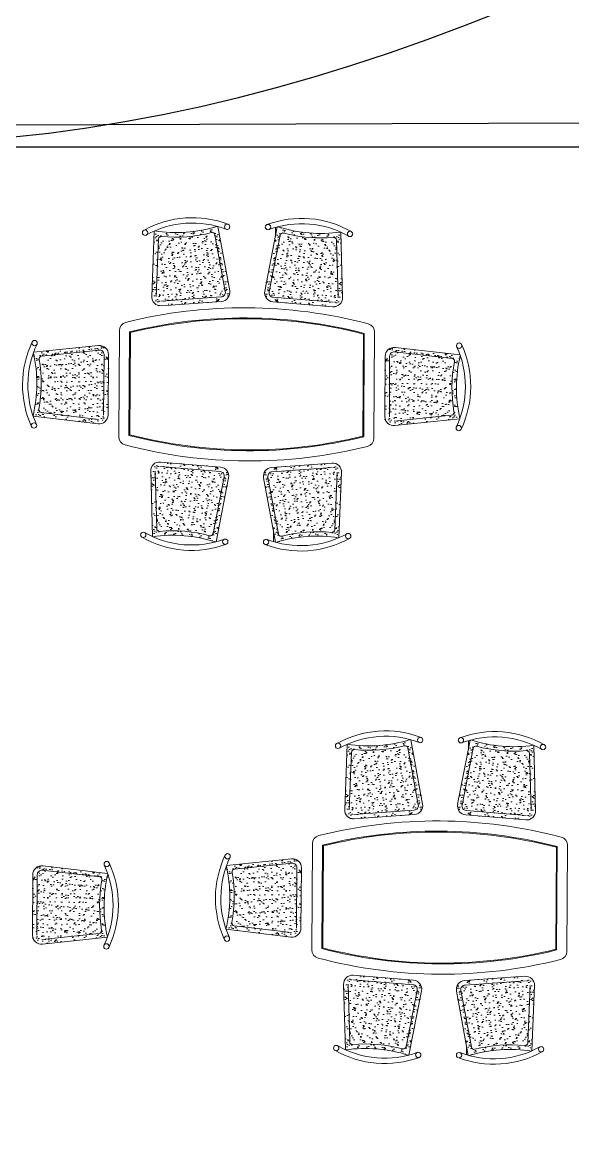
# Model space of a CAD drawing. Header units: millimetres. Extents: x 586 to 1010, y 369 to 668.
# Drawn here: x 816.75 to 821.52, y 455.25 to 464.93 of the extents above; entities that cross this region are included whole.
import ezdxf

# ---------------------------------------------------------------- set-up
doc = ezdxf.new("R2010")
doc.units = ezdxf.units.MM
doc.layers.add('finiture', color=7, linetype='Continuous', lineweight=20)

msp = doc.modelspace()

# ---------------------------------------------------------------- hatches: boundary and pattern name
at = {"layer": 'finiture'}
h = msp.add_hatch(dxfattribs=at)
h.set_pattern_fill('AR-SAND,_O', color=256, scale=0.001548, angle=89.65259)
h.set_pattern_definition([(311.558146, (406.747394, 1011.97478), (0.0754065833, 0.0078332724), [0, -0.0597736264, 0, -0.066852082, 0, -0.0639027256]), (281.558146, (406.74739, 1011.97478), (0.115627173, -0.061567602), [0, -0.0322462985, 0, -0.0538749133, 0, -0.020645496]), (241.558146, (406.74397, 1012.02303), (0.0088885044, -0.122140123), [0, -0.019662377, 0, -0.0707845576, 0, -0.0924131724]), (231.558146, (406.74397, 1012.02303), (0.042793749, -0.115476301), [0, -0.0098311886, 0, -0.04640321, 0, -0.053088418])])
edge = h.paths.add_edge_path()
edge.add_arc((818.4689, 462.592), 0.0774, 274.05709, 370.39729)
edge.add_line((818.545, 462.606), (818.4428, 463.1631))
edge.add_ellipse((818.2221, 462.3708), major_axis=(0.5851, 0.5781), ratio=1, start_angle=29.77928, end_angle=30.17143)
edge.add_arc((818.0788, 464.3291), 1.2185, 261.2539, 287.11611, ccw=False)
edge.add_ellipse((818.2221, 462.3708), major_axis=(0.5851, 0.5781), ratio=1, start_angle=68.8934, end_angle=69.02973)
edge.add_line((817.8917, 463.124), (817.8691, 462.558))
edge.add_arc((817.9465, 462.5549), 0.0774, 177.7169, 274.05709)
edge.add_line((817.952, 462.4777), (818.4744, 462.5148))
h = msp.add_hatch(dxfattribs=at)
h.set_pattern_fill('AR-SAND,_O', color=256, scale=0.001548, angle=94.05815)
h.set_pattern_definition([(227.747029, (1237.27794, 1006.938805), (-0.075306047, 0.008747128), [0, -0.0597736264, 0, -0.066852082, 0, -0.0639027256]), (257.747029, (1237.27794, 1006.9388), (-0.116365282, -0.060160901), [0, -0.0322462985, 0, -0.0538749133, 0, -0.020645496]), (297.747029, (1237.28195, 1006.98701), (-0.0103690053, -0.122023354), [0, -0.019662377, 0, -0.0707845576, 0, -0.0924131724]), (307.747029, (1237.28195, 1006.98701), (-0.044190947, -0.114948864), [0, -0.0098311886, 0, -0.04640321, 0, -0.053088418])])
h.paths.add_polyline_path([(818.9181, 462.5121, -0.447008), (818.8486, 462.6041), (818.9575, 463.16, -0.001711), (818.963, 463.1614, 0.113327), (819.5063, 463.115, -0.000595), (819.5081, 463.1142), (819.5238, 462.548, -0.447008), (819.44, 462.4687)])
h = msp.add_hatch(dxfattribs=at)
h.set_pattern_fill('AR-SAND,_O', color=256, scale=0.001548, angle=359.54659)
h.set_pattern_definition([(37.046588, (237.350203, 94.82335), (-0.0018775036, 0.075789102), [0, -0.0597736264, 0, -0.066852082, 0, -0.0639027256]), (7.046588, (237.3502, 94.82335), (0.070472091, 0.11042598), [0, -0.0322462985, 0, -0.0538749133, 0, -0.020645496]), (327.046588, (237.301835, 94.823736), (0.122460842, -0.000746604), [0, -0.019662377, 0, -0.0707845576, 0, -0.0924131724]), (317.046588, (237.30184, 94.82374), (0.118484662, 0.033577763), [0, -0.0098311886, 0, -0.04640321, 0, -0.053088418])])
h.paths.add_polyline_path([(817.4942, 462.054, 0.447008), (817.4089, 462.1316), (816.8454, 462.0735, 0.001711), (816.8435, 462.0682, -0.113327), (816.8404, 461.5229, 0.000595), (816.8411, 461.521), (817.4035, 461.454, 0.447008), (817.4901, 461.5303)])
h = msp.add_hatch(dxfattribs=at)
h.set_pattern_fill('AR-SAND,_O', color=256, scale=0.001548, angle=359.54659)
h.set_pattern_definition([(142.258587, (1395.54067, 87.80059), (0.002796436, 0.075760761), [0, -0.0597736264, 0, -0.066852082, 0, -0.0639027256]), (172.258587, (1395.54067, 87.80059), (-0.069127809, 0.111272453), [0, -0.0322462985, 0, -0.0538749133, 0, -0.020645496]), (212.258587, (1395.58904, 87.800387), (-0.122460891, 0.000738495), [0, -0.019662377, 0, -0.0707845576, 0, -0.0924131724]), (222.258587, (1395.58904, 87.80039), (-0.118068762, 0.03501212), [0, -0.0098311886, 0, -0.04640321, 0, -0.053088418])])
h.paths.add_polyline_path([(819.8926, 462.0394, -0.447008), (819.9789, 462.116), (820.5416, 462.0511, -0.001711), (820.5434, 462.0458, 0.113327), (820.5399, 461.5004, -0.000595), (820.5393, 461.4986), (819.976, 461.4384, -0.447008), (819.8904, 461.5157)])
h = msp.add_hatch(dxfattribs=at)
h.set_pattern_fill('AR-SAND,_O', color=256, scale=0.001548, angle=89.65259)
h.set_pattern_definition([(47.747029, (400.10584, -83.34684), (0.075306047, -0.008747128), [0, -0.0597736264, 0, -0.066852082, 0, -0.0639027256]), (77.747029, (400.10584, -83.34684), (0.116365282, 0.060160901), [0, -0.0322462985, 0, -0.0538749133, 0, -0.020645496]), (117.747029, (400.10183, -83.395045), (0.0103690053, 0.122023354), [0, -0.019662377, 0, -0.0707845576, 0, -0.0924131724]), (127.747029, (400.10183, -83.39505), (0.044190947, 0.114948864), [0, -0.0098311886, 0, -0.04640321, 0, -0.053088418])])
edge = h.paths.add_edge_path()
edge.add_arc((818.4593, 461.0027), 0.0774, -11.09211, 85.24808, ccw=False)
edge.add_line((818.5352, 460.9878), (818.4263, 460.432))
edge.add_ellipse((818.2151, 461.2269), major_axis=(0.5781, -0.5851), ratio=1, start_angle=329.82857, end_angle=330.22072, ccw=False)
edge.add_arc((818.0481, 459.2705), 1.2185, 72.18907, 98.05127)
edge.add_ellipse((818.2151, 461.2269), major_axis=(0.5781, -0.5851), ratio=1, start_angle=290.97027, end_angle=291.1066, ccw=False)
edge.add_line((817.8757, 460.4778), (817.86, 461.044))
edge.add_arc((817.9373, 461.0461), 0.0774, 85.24808, 181.58827, ccw=False)
edge.add_line((817.9438, 461.1233), (818.4657, 461.0799))
h = msp.add_hatch(dxfattribs=at)
h.set_pattern_fill('AR-SAND,_O', color=256, scale=0.001548, angle=94.05815)
h.set_pattern_definition([(131.558146, (1230.63639, -88.38282), (-0.0754065833, -0.0078332724), [0, -0.0597736264, 0, -0.066852082, 0, -0.0639027256]), (101.558146, (1230.63639, -88.38282), (-0.115627173, 0.061567602), [0, -0.0322462985, 0, -0.0538749133, 0, -0.020645496]), (61.558146, (1230.63981, -88.431066), (-0.0088885044, 0.122140123), [0, -0.019662377, 0, -0.0707845576, 0, -0.0924131724]), (51.558146, (1230.63981, -88.43107), (-0.042793749, 0.115476301), [0, -0.0098311886, 0, -0.04640321, 0, -0.053088418])])
h.paths.add_polyline_path([(818.9094, 461.0772, 0.447008), (818.8387, 460.986), (818.941, 460.4289, 0.001711), (818.9464, 460.4274, -0.113327), (819.4903, 460.4672, 0.000595), (819.4921, 460.468), (819.5146, 461.0339, 0.447008), (819.4318, 461.1142)])
h = msp.add_hatch(dxfattribs=at)
h.set_pattern_fill('AR-SAND,_O', color=256, scale=0.001548, angle=89.65259)
h.set_pattern_definition([(311.558146, (408.42007, 1007.52931), (0.0754065833, 0.0078332724), [0, -0.0597736264, 0, -0.066852082, 0, -0.0639027256]), (281.558146, (408.42007, 1007.52931), (0.115627173, -0.061567602), [0, -0.0322462985, 0, -0.0538749133, 0, -0.020645496]), (241.558146, (408.41665, 1007.57756), (0.0088885044, -0.122140123), [0, -0.019662377, 0, -0.0707845576, 0, -0.0924131724]), (231.558146, (408.41665, 1007.57756), (0.042793749, -0.115476301), [0, -0.0098311886, 0, -0.04640321, 0, -0.053088418])])
edge = h.paths.add_edge_path()
edge.add_arc((820.1416, 458.1465), 0.0774, 274.05709, 370.39729)
edge.add_line((820.2177, 458.1605), (820.1155, 458.7176))
edge.add_ellipse((819.8948, 457.9253), major_axis=(0.5851, 0.5781), ratio=1, start_angle=29.77928, end_angle=30.17143)
edge.add_arc((819.7515, 459.8836), 1.2185, 261.2539, 287.11611, ccw=False)
edge.add_ellipse((819.8948, 457.9253), major_axis=(0.5851, 0.5781), ratio=1, start_angle=68.8934, end_angle=69.02973)
edge.add_line((819.5644, 458.6785), (819.5418, 458.1126))
edge.add_arc((819.6192, 458.1095), 0.0774, 177.7169, 274.05709)
edge.add_line((819.6246, 458.0323), (820.1471, 458.0693))
h = msp.add_hatch(dxfattribs=at)
h.set_pattern_fill('AR-SAND,_O', color=256, scale=0.001548, angle=94.05815)
h.set_pattern_definition([(227.747029, (1238.95062, 1002.49334), (-0.075306047, 0.008747128), [0, -0.0597736264, 0, -0.066852082, 0, -0.0639027256]), (257.747029, (1238.95062, 1002.49334), (-0.116365282, -0.060160901), [0, -0.0322462985, 0, -0.0538749133, 0, -0.020645496]), (297.747029, (1238.95463, 1002.54154), (-0.0103690053, -0.122023354), [0, -0.019662377, 0, -0.0707845576, 0, -0.0924131724]), (307.747029, (1238.95463, 1002.54154), (-0.044190947, -0.114948864), [0, -0.0098311886, 0, -0.04640321, 0, -0.053088418])])
h.paths.add_polyline_path([(820.5908, 458.0666, -0.447008), (820.5212, 458.1587), (820.6302, 458.7145, -0.001711), (820.6356, 458.7159, 0.113327), (821.179, 458.6695, -0.000595), (821.1808, 458.6687), (821.1965, 458.1025, -0.447008), (821.1127, 458.0232)])
h = msp.add_hatch(dxfattribs=at)
h.set_pattern_fill('AR-SAND,_O', color=256, scale=0.001548, angle=359.54659)
h.set_pattern_definition([(142.258587, (1392.48598, 83.30995), (0.002796436, 0.075760761), [0, -0.0597736264, 0, -0.066852082, 0, -0.0639027256]), (172.258587, (1392.48598, 83.30995), (-0.069127809, 0.111272453), [0, -0.0322462985, 0, -0.0538749133, 0, -0.020645496]), (212.258587, (1392.534346, 83.30975), (-0.122460891, 0.000738495), [0, -0.019662377, 0, -0.0707845576, 0, -0.0924131724]), (222.258587, (1392.53435, 83.30975), (-0.118068762, 0.03501212), [0, -0.0098311886, 0, -0.04640321, 0, -0.053088418])])
h.paths.add_polyline_path([(816.8379, 457.5488, -0.447008), (816.9242, 457.6254), (817.4869, 457.5604, -0.001711), (817.4887, 457.5551, 0.113327), (817.4852, 457.0098, -0.000595), (817.4846, 457.008), (816.9213, 456.9478, -0.447008), (816.8357, 457.0251)])
h = msp.add_hatch(dxfattribs=at)
h.set_pattern_fill('AR-SAND,_O', color=256, scale=0.001548, angle=359.54659)
h.set_pattern_definition([(37.046588, (239.02288, 90.377886), (-0.0018775036, 0.075789102), [0, -0.0597736264, 0, -0.066852082, 0, -0.0639027256]), (7.046588, (239.02288, 90.37789), (0.070472091, 0.11042598), [0, -0.0322462985, 0, -0.0538749133, 0, -0.020645496]), (327.046588, (238.97451, 90.37827), (0.122460842, -0.000746604), [0, -0.019662377, 0, -0.0707845576, 0, -0.0924131724]), (317.046588, (238.97451, 90.37827), (0.118484662, 0.033577763), [0, -0.0098311886, 0, -0.04640321, 0, -0.053088418])])
h.paths.add_polyline_path([(819.1669, 457.6085, 0.447008), (819.0816, 457.6861), (818.5181, 457.628, 0.001711), (818.5162, 457.6227, -0.113327), (818.5131, 457.0774, 0.000595), (818.5137, 457.0756), (819.0762, 457.0085, 0.447008), (819.1627, 457.0848)])
h = msp.add_hatch(dxfattribs=at)
h.set_pattern_fill('AR-SAND,_O', color=256, scale=0.001548, angle=89.65259)
h.set_pattern_definition([(47.747029, (401.77852, -87.79231), (0.075306047, -0.008747128), [0, -0.0597736264, 0, -0.066852082, 0, -0.0639027256]), (77.747029, (401.77852, -87.79231), (0.116365282, 0.060160901), [0, -0.0322462985, 0, -0.0538749133, 0, -0.020645496]), (117.747029, (401.77451, -87.84051), (0.0103690053, 0.122023354), [0, -0.019662377, 0, -0.0707845576, 0, -0.0924131724]), (127.747029, (401.77451, -87.84051), (0.044190947, 0.114948864), [0, -0.0098311886, 0, -0.04640321, 0, -0.053088418])])
edge = h.paths.add_edge_path()
edge.add_arc((820.1319, 456.5573), 0.0774, -11.09211, 85.24808, ccw=False)
edge.add_line((820.2079, 456.5424), (820.0989, 455.9865))
edge.add_ellipse((819.8878, 456.7815), major_axis=(0.5781, -0.5851), ratio=1, start_angle=329.82857, end_angle=330.22072, ccw=False)
edge.add_arc((819.7208, 454.825), 1.2185, 72.18907, 98.05127)
edge.add_ellipse((819.8878, 456.7815), major_axis=(0.5781, -0.5851), ratio=1, start_angle=290.97027, end_angle=291.1066, ccw=False)
edge.add_line((819.5483, 456.0323), (819.5326, 456.5985))
edge.add_arc((819.61, 456.6006), 0.0774, 85.24808, 181.58827, ccw=False)
edge.add_line((819.6164, 456.6778), (820.1384, 456.6344))
h = msp.add_hatch(dxfattribs=at)
h.set_pattern_fill('AR-SAND,_O', color=256, scale=0.001548, angle=94.05815)
h.set_pattern_definition([(131.558146, (1232.309066, -92.828285), (-0.0754065833, -0.0078332724), [0, -0.0597736264, 0, -0.066852082, 0, -0.0639027256]), (101.558146, (1232.30907, -92.82828), (-0.115627173, 0.061567602), [0, -0.0322462985, 0, -0.0538749133, 0, -0.020645496]), (61.558146, (1232.31249, -92.87653), (-0.0088885044, 0.122140123), [0, -0.019662377, 0, -0.0707845576, 0, -0.0924131724]), (51.558146, (1232.31249, -92.87653), (-0.042793749, 0.115476301), [0, -0.0098311886, 0, -0.04640321, 0, -0.053088418])])
h.paths.add_polyline_path([(820.5821, 456.6317, 0.447008), (820.5114, 456.5405), (820.6136, 455.9834, 0.001711), (820.6191, 455.9819, -0.113327), (821.163, 456.0217, 0.000595), (821.1647, 456.0225), (821.1873, 456.5885, 0.447008), (821.1045, 456.6688)])

# ---------------------------------------------------------------- linework, layer by layer
at = {"lineweight": 25}
for points in [[(797.41, 463.9764), (828.3022, 464.0836), (828.3022, 444.0836), (816.0861, 444.0836)], [(805.6822, 463.8536), (828.0722, 463.8536), (828.0722, 444.3136), (816.0861, 444.3136)]]:
    msp.add_lwpolyline(points, dxfattribs=at)
at = {"color": 254, "lineweight": 25}
for points in [[(671.7124, 620.7085), (706.7355, 621.773), (754.2598, 613.8303), (814.6609, 600.1481), (855.7567, 598.0104), (895.0671, 567.0647), (920.0096, 542.0176), (952.0084, 521.2476), (977.2234, 504.6526), (979.6352, 479.2339), (986.3437, 463.8549), (988.7975, 462.3853)], [(654.944, 595.4717), (670.2671, 587.3174), (714.302, 595.1648), (787.0891, 595.1648), (819.3936, 580.9441), (821.0297, 562.8505), (813.4907, 552.7881), (808.7339, 539.6711), (796.4072, 534.7059), (791.0222, 527.249), (791.0222, 507.547), (797.3007, 476.5274), (814.9752, 463.8897), (836.1481, 474.6816), (874.0221, 478.5878), (885.7286, 462.7333), (863.0042, 436.0794), (845.7887, 420.6845), (845.1044, 408.6747)]]:
    msp.add_spline(points, degree=3, dxfattribs=at)
at = {"layer": 'finiture'}
for p, q in [((817.8691, 462.558), (817.8917, 463.124)), ((818.545, 462.606), (818.4428, 463.1631)), ((818.8486, 462.6041), (818.9575, 463.16)), ((818.9415, 463.1556), (818.9411, 463.076)), ((819.5238, 462.548), (819.5081, 463.1142)), ((817.9078, 462.5565), (817.9277, 463.056)), ((818.507, 462.599), (818.4165, 463.0922)), ((818.8865, 462.5967), (818.983, 463.0888)), ((819.4851, 462.5469), (819.4713, 463.0467)), ((818.4716, 462.5534), (817.9492, 462.5163)), ((818.9213, 462.5507), (819.4432, 462.5073)), ((818.4744, 462.5148), (817.952, 462.4777)), ((818.9181, 462.5121), (819.44, 462.4687)), ((817.5888, 462.262), (817.5833, 461.3434)), ((817.6772, 462.25), (817.6718, 461.3543)), ((817.6846, 462.2442), (817.6792, 461.36)), ((819.795, 461.33), (819.8005, 462.2486)), ((819.6992, 461.3478), (819.7046, 462.232)), ((819.7066, 461.342), (819.712, 462.2377)), ((817.4089, 462.1316), (816.8454, 462.0735)), ((817.4128, 462.0931), (816.914, 462.0417)), ((817.4555, 462.0543), (817.4514, 461.5306)), ((817.4942, 462.054), (817.4901, 461.5303)), ((819.9744, 462.0775), (820.4726, 462.0201)), ((819.9789, 462.116), (820.5416, 462.0511)), ((819.8926, 462.0394), (819.8904, 461.5157)), ((819.9313, 462.0393), (819.9291, 461.5155)), ((817.4035, 461.454), (816.8411, 461.521)), ((817.4081, 461.4924), (816.9117, 461.5516)), ((819.9719, 461.4769), (820.469, 461.53)), ((819.976, 461.4384), (820.5393, 461.4986)), ((818.4625, 461.0413), (817.9406, 461.0847)), ((818.4657, 461.0799), (817.9438, 461.1233)), ((818.9094, 461.0772), (819.4318, 461.1142)), ((817.86, 461.044), (817.8757, 460.4778)), ((817.8987, 461.045), (817.9125, 460.5453)), ((818.4973, 460.9953), (818.4008, 460.5032)), ((818.5352, 460.9878), (818.4263, 460.432)), ((818.8387, 460.986), (818.941, 460.4289)), ((818.8768, 460.993), (818.9673, 460.4998)), ((818.9121, 461.0386), (819.4345, 461.0756)), ((819.476, 461.0355), (819.456, 460.536)), ((819.5146, 461.0339), (819.4921, 460.468)), ((818.925, 460.4335), (818.9255, 460.513)), ((819.5418, 458.1126), (819.5644, 458.6785)), ((820.2177, 458.1605), (820.1155, 458.7176)), ((820.5212, 458.1587), (820.6302, 458.7145)), ((820.6142, 458.7101), (820.6137, 458.6305)), ((821.1965, 458.1025), (821.1808, 458.6687)), ((819.5805, 458.111), (819.6004, 458.6105)), ((820.1797, 458.1535), (820.0892, 458.6467)), ((820.5592, 458.1512), (820.6557, 458.6433)), ((821.1578, 458.1015), (821.1439, 458.6012)), ((820.1443, 458.1079), (819.6219, 458.0709)), ((820.594, 458.1052), (821.1159, 458.0618)), ((820.1471, 458.0693), (819.6246, 458.0323)), ((820.5908, 458.0666), (821.1127, 458.0232)), ((819.2615, 457.8165), (819.2559, 456.8979)), ((819.3499, 457.8045), (819.3445, 456.9088)), ((819.3572, 457.7987), (819.3519, 456.9145)), ((821.3719, 456.9023), (821.3773, 457.7865)), ((821.3792, 456.8965), (821.3847, 457.7922)), ((821.4676, 456.8845), (821.4732, 457.8031)), ((816.9242, 457.6254), (817.4869, 457.5604)), ((819.0816, 457.6861), (818.5181, 457.628)), ((819.0855, 457.6476), (818.5867, 457.5962)), ((819.1282, 457.6088), (819.124, 457.0851)), ((819.1669, 457.6085), (819.1627, 457.0848)), ((816.8379, 457.5488), (816.8357, 457.0251)), ((816.8766, 457.5486), (816.8744, 457.0249)), ((816.9198, 457.5869), (817.4179, 457.5294)), ((816.9172, 456.9863), (817.4143, 457.0394)), ((819.0762, 457.0085), (818.5137, 457.0756)), ((819.0808, 457.047), (818.5843, 457.1061)), ((816.9213, 456.9478), (817.4846, 457.008)), ((820.1352, 456.5958), (819.6132, 456.6392)), ((820.1384, 456.6344), (819.6164, 456.6778)), ((820.5821, 456.6317), (821.1045, 456.6688)), ((820.5848, 456.5931), (821.1072, 456.6302)), ((819.5326, 456.5985), (819.5483, 456.0323)), ((819.5713, 456.5996), (819.5852, 456.0998)), ((820.1699, 456.5498), (820.0735, 456.0577)), ((820.2079, 456.5424), (820.0989, 455.9865)), ((820.5114, 456.5405), (820.6136, 455.9834)), ((820.5495, 456.5475), (820.64, 456.0543)), ((821.1486, 456.59), (821.1287, 456.0905)), ((821.1873, 456.5885), (821.1647, 456.0225)), ((820.5977, 455.988), (820.5982, 456.0676))]:
    msp.add_line(p, q, dxfattribs=at)
for centre in [(817.8115, 463.1101), (818.5233, 463.161), (818.877, 463.1589), (819.5882, 463.0993), (816.8538, 462.1536), (820.5341, 462.1313), (816.8486, 461.4399), (820.5307, 461.4176), (817.7956, 460.4926), (819.5723, 460.4818), (818.5068, 460.4331), (818.8604, 460.4309), (819.4841, 458.6647), (820.196, 458.7155), (820.5497, 458.7134), (821.2609, 458.6539), (818.5265, 457.7081), (817.4794, 457.6406), (818.5213, 456.9945), (817.4761, 456.927), (819.4683, 456.0471), (821.245, 456.0364), (820.1795, 455.9876), (820.5331, 455.9855)]:
    msp.add_circle(centre, 0.0232, dxfattribs=at)
for centre, radius, start, end in [((818.2221, 462.3708), 0.8689, 68.99948, 119.11471), ((819.1686, 462.365), 0.8689, 60.19047, 110.3057), ((818.2221, 462.3708), 0.8225, 68.99948, 119.11471), ((818.0788, 464.3291), 1.2185, 261.17059, 287.11611), ((818.0788, 464.3291), 1.2572, 264.26985, 284.23503), ((818.3936, 463.088), 0.0232, 10.39729, 104.23503), ((819.1686, 462.365), 0.8225, 60.19047, 110.3057), ((819.3357, 464.3215), 1.2185, 252.18907, 278.13459), ((817.9509, 463.0551), 0.0232, 84.26985, 177.7169), ((819.0058, 463.0843), 0.0232, 75.07014, 168.90789), ((819.3357, 464.3215), 1.2572, 255.07014, 275.03532), ((819.4481, 463.046), 0.0232, 1.58827, 95.03532), ((817.9465, 462.5549), 0.0774, 177.71901, 274.0592), ((818.4689, 462.592), 0.0387, 274.05709, 10.39729), ((818.4689, 462.592), 0.0774, 274.05709, 10.39729), ((818.9245, 462.5892), 0.0774, 168.90789, 265.24808), ((818.9245, 462.5892), 0.0387, 168.90789, 265.24808), ((819.4464, 462.5458), 0.0774, 265.24598, 1.58617), ((818.6703, 458.2388), 4.2207, 75.24082, 104.06436), ((818.6703, 458.2388), 4.1323, 75.39931, 103.90587), ((818.6703, 458.2388), 4.1249, 75.47894, 103.82624), ((817.6625, 462.2615), 0.0737, 104.06436, 179.65259), ((819.7268, 462.249), 0.0737, 359.65259, 75.24082), ((817.6179, 461.7911), 0.8689, 154.48792, 204.60315), ((817.6179, 461.7911), 0.8225, 154.48792, 204.60315), ((819.7657, 461.7781), 0.8689, 334.70202, 24.81725), ((815.6544, 461.8023), 1.2185, 346.65903, 12.60455), ((817.4168, 462.0546), 0.0774, 359.54554, 95.88573), ((817.4168, 462.0546), 0.0387, 359.54554, 95.88573), ((819.97, 462.0391), 0.0774, 83.41945, 179.75964), ((819.97, 462.0391), 0.0387, 83.41945, 179.75964), ((819.7657, 461.7781), 0.8225, 334.70202, 24.81725), ((821.7292, 461.7655), 1.2185, 166.70063, 192.64615), ((815.6544, 461.8023), 1.2572, 349.7583, 9.72348), ((816.9164, 462.0186), 0.0232, 95.88573, 189.72348), ((821.7292, 461.7655), 1.2572, 169.5817, 189.54688), ((820.4699, 461.997), 0.0232, 349.5817, 83.41945), ((816.9144, 461.5746), 0.0232, 169.7583, 263.20534), ((817.4127, 461.5309), 0.0774, 263.20745, 359.54764), ((819.9678, 461.5154), 0.0774, 179.75754, 276.09773), ((820.4666, 461.5531), 0.0232, 276.09983, 9.54688), ((817.657, 461.3429), 0.0737, 179.65259, 255.24082), ((818.7135, 465.3531), 4.2207, 255.24082, 284.06436), ((818.7135, 465.3531), 4.1323, 255.39931, 283.90587), ((818.7135, 465.3531), 4.1249, 255.47894, 283.82624), ((819.7212, 461.3304), 0.0737, 284.06436, 359.65259), ((817.9374, 461.0461), 0.0774, 85.24598, 181.58617), ((818.4593, 461.0027), 0.0774, 348.90789, 85.24808), ((818.9149, 461), 0.0774, 94.05709, 190.39729), ((819.4373, 461.037), 0.0774, 357.71901, 94.0592), ((818.4593, 461.0027), 0.0387, 348.90789, 85.24808), ((818.9149, 461), 0.0387, 94.05709, 190.39729), ((818.2151, 461.2269), 0.8225, 240.19047, 290.3057), ((817.9357, 460.546), 0.0232, 181.58827, 275.03532), ((818.0481, 459.2705), 1.2572, 75.07014, 95.03532), ((818.378, 460.5077), 0.0232, 255.07014, 348.90789), ((819.1617, 461.2212), 0.8225, 248.99948, 299.11471), ((818.9901, 460.504), 0.0232, 190.39729, 284.23503), ((819.305, 459.2629), 1.2572, 84.26985, 104.23503), ((819.4328, 460.5369), 0.0232, 264.26985, 357.7169), ((818.2151, 461.2269), 0.8689, 240.19047, 290.3057), ((818.0481, 459.2705), 1.2185, 72.18907, 98.13459), ((819.1617, 461.2212), 0.8689, 248.99948, 299.11471), ((819.305, 459.2629), 1.2185, 81.17059, 107.11611), ((819.8948, 457.9253), 0.8689, 68.99948, 119.11471), ((820.8413, 457.9196), 0.8689, 60.19047, 110.3057), ((819.8948, 457.9253), 0.8225, 68.99948, 119.11471), ((819.7515, 459.8836), 1.2185, 261.17059, 287.11611), ((819.7515, 459.8836), 1.2572, 264.26985, 284.23503), ((820.0663, 458.6425), 0.0232, 10.39729, 104.23503), ((820.8413, 457.9196), 0.8225, 60.19047, 110.3057), ((821.0084, 459.876), 1.2185, 252.18907, 278.13459), ((820.6785, 458.6388), 0.0232, 75.07014, 168.90789), ((821.0084, 459.876), 1.2572, 255.07014, 275.03532), ((819.6236, 458.6096), 0.0232, 84.26985, 177.7169), ((821.1207, 458.6005), 0.0232, 1.58827, 95.03532), ((819.6192, 458.1095), 0.0774, 177.71901, 274.0592), ((820.1416, 458.1465), 0.0387, 274.05709, 10.39729), ((820.1416, 458.1465), 0.0774, 274.05709, 10.39729), ((820.5972, 458.1438), 0.0774, 168.90789, 265.24808), ((820.5972, 458.1438), 0.0387, 168.90789, 265.24808), ((821.1191, 458.1004), 0.0774, 265.24598, 1.58617), ((820.343, 453.7934), 4.2207, 75.24082, 104.06436), ((819.3352, 457.8161), 0.0737, 104.06436, 179.65259), ((820.343, 453.7934), 4.1323, 75.39931, 103.90587), ((820.343, 453.7934), 4.1249, 75.47894, 103.82624), ((821.3995, 457.8035), 0.0737, 359.65259, 75.24082), ((819.2906, 457.3456), 0.8689, 154.48792, 204.60315), ((819.2906, 457.3456), 0.8225, 154.48792, 204.60315), ((816.9153, 457.5485), 0.0774, 83.41945, 179.75964), ((816.711, 457.2875), 0.8225, 334.70202, 24.81725), ((816.711, 457.2875), 0.8689, 334.70202, 24.81725), ((817.3271, 457.3568), 1.2185, 346.65903, 12.60455), ((818.5891, 457.5731), 0.0232, 95.88573, 189.72348), ((819.0895, 457.6091), 0.0774, 359.54554, 95.88573), ((819.0895, 457.6091), 0.0387, 359.54554, 95.88573), ((816.9153, 457.5485), 0.0387, 83.41945, 179.75964), ((818.6745, 457.2748), 1.2572, 169.5817, 189.54688), ((817.4152, 457.5064), 0.0232, 349.5817, 83.41945), ((818.6745, 457.2748), 1.2185, 166.70063, 192.64615), ((817.3271, 457.3568), 1.2572, 349.7583, 9.72348), ((818.5871, 457.1292), 0.0232, 169.7583, 263.20534), ((816.9131, 457.0248), 0.0774, 179.75754, 276.09773), ((817.4119, 457.0625), 0.0232, 276.09983, 9.54688), ((819.0853, 457.0854), 0.0774, 263.20745, 359.54764), ((819.3297, 456.8975), 0.0737, 179.65259, 255.24082), ((820.3861, 460.9077), 4.2207, 255.24082, 284.06436), ((820.3861, 460.9077), 4.1323, 255.39931, 283.90587), ((820.3861, 460.9077), 4.1249, 255.47894, 283.82624), ((821.3939, 456.885), 0.0737, 284.06436, 359.65259), ((819.61, 456.6007), 0.0774, 85.24598, 181.58617), ((820.1319, 456.5573), 0.0774, 348.90789, 85.24808), ((820.5876, 456.5545), 0.0774, 94.05709, 190.39729), ((821.1099, 456.5916), 0.0774, 357.71901, 94.0592), ((820.1319, 456.5573), 0.0387, 348.90789, 85.24808), ((820.5876, 456.5545), 0.0387, 94.05709, 190.39729), ((819.8878, 456.7815), 0.8225, 240.19047, 290.3057), ((819.6084, 456.1005), 0.0232, 181.58827, 275.03532), ((819.7208, 454.825), 1.2572, 75.07014, 95.03532), ((820.0507, 456.0622), 0.0232, 255.07014, 348.90789), ((820.8344, 456.7757), 0.8225, 248.99948, 299.11471), ((820.6628, 456.0585), 0.0232, 190.39729, 284.23503), ((820.9777, 454.8174), 1.2572, 84.26985, 104.23503), ((821.1055, 456.0914), 0.0232, 264.26985, 357.7169), ((819.8878, 456.7815), 0.8689, 240.19047, 290.3057), ((819.7208, 454.825), 1.2185, 72.18907, 98.13459), ((820.8344, 456.7757), 0.8689, 248.99948, 299.11471), ((820.9777, 454.8174), 1.2185, 81.17059, 107.11611)]:
    msp.add_arc(centre, radius, start, end, dxfattribs=at)

doc.saveas('drawing.dxf')
